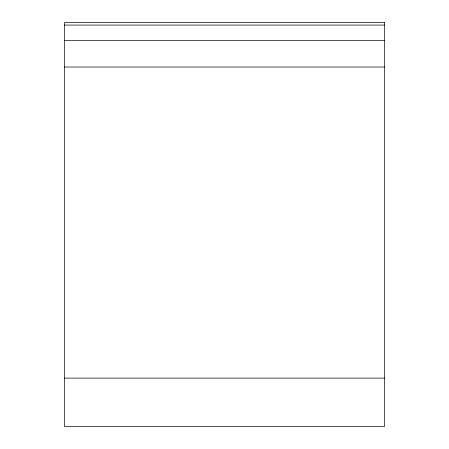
<?xml version="1.0" encoding="UTF-8"?>
<svg xmlns="http://www.w3.org/2000/svg" width="449" height="449" viewBox="0 0 449 449"><rect width="100%" height="100%" fill="white"/><g stroke="black" fill="none" stroke-linecap="round" stroke-linejoin="round"><path stroke-width="0.67" d="M64.549 25.071L384.451 25.071M64.549 40.388L384.451 40.388M64.549 67.024L384.451 67.024M64.549 378.114L384.451 378.114M384.451 22.45L64.549 22.45L64.549 426.55L384.451 426.55L384.451 22.45"/></g></svg>
